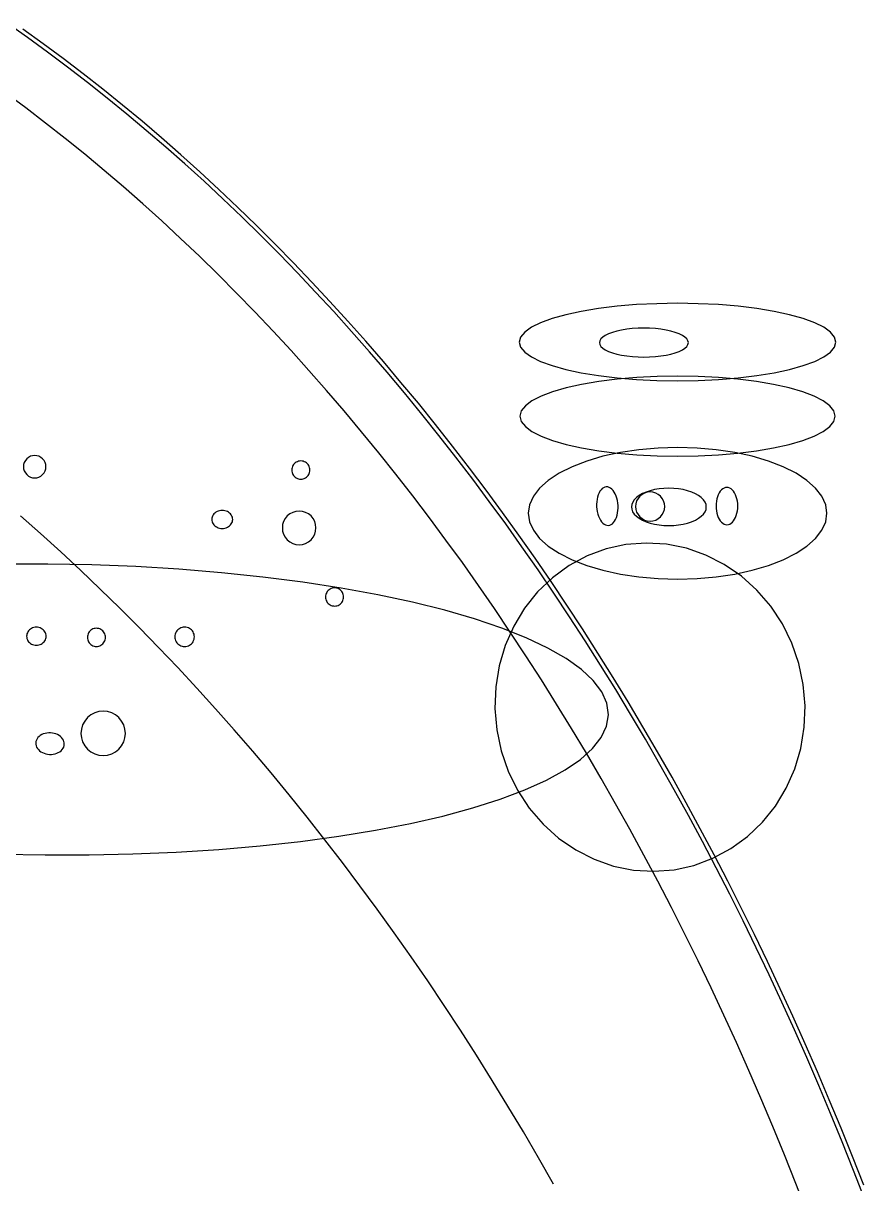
# Model space of a CAD drawing. Extents: x -1 to 217, y -22 to 302.
# Drawn here: x 155.1 to 202.6, y 220.4 to 286.1 of the extents above; entities that cross this region are included whole.
import ezdxf

# ---------------------------------------------------------------- set-up
doc = ezdxf.new("R2010")
doc.units = 0

msp = doc.modelspace()

# ---------------------------------------------------------------- linework, layer by layer
at = {"layer": 'CIRCLES'}
for p, q in [((155.174, 261.338), (155.115, 261.228)), ((155.253, 261.434), (155.174, 261.338)), ((155.349, 261.513), (155.253, 261.434)), ((155.459, 261.572), (155.349, 261.513)), ((155.578, 261.608), (155.459, 261.572)), ((155.702, 261.62), (155.578, 261.608)), ((155.826, 261.608), (155.702, 261.62)), ((155.945, 261.572), (155.826, 261.608)), ((156.055, 261.513), (155.945, 261.572)), ((156.151, 261.434), (156.055, 261.513)), ((156.23, 261.338), (156.151, 261.434)), ((156.289, 261.228), (156.23, 261.338)), ((155.079, 261.109), (155.067, 260.985)), ((155.067, 260.985), (155.079, 260.861)), ((155.115, 261.228), (155.079, 261.109)), ((155.079, 260.861), (155.115, 260.742)), ((155.115, 260.742), (155.174, 260.632)), ((155.174, 260.632), (155.253, 260.536)), ((156.151, 260.536), (156.23, 260.632)), ((156.23, 260.632), (156.289, 260.742)), ((156.325, 261.109), (156.289, 261.228)), ((156.289, 260.742), (156.325, 260.861)), ((156.337, 260.985), (156.325, 261.109)), ((156.325, 260.861), (156.337, 260.985)), ((155.253, 260.536), (155.349, 260.457)), ((155.349, 260.457), (155.459, 260.398)), ((155.459, 260.398), (155.578, 260.362)), ((155.578, 260.362), (155.702, 260.35)), ((155.702, 260.35), (155.826, 260.362)), ((155.826, 260.362), (155.945, 260.398)), ((155.945, 260.398), (156.055, 260.457)), ((156.055, 260.457), (156.151, 260.536)), ((189.918, 259.313), (189.815, 259.188)), ((190.042, 259.416), (189.918, 259.313)), ((190.185, 259.492), (190.042, 259.416)), ((190.339, 259.539), (190.185, 259.492)), ((190.5, 259.554), (190.339, 259.539)), ((190.661, 259.539), (190.5, 259.554)), ((190.815, 259.492), (190.661, 259.539)), ((190.958, 259.416), (190.815, 259.492)), ((191.082, 259.313), (190.958, 259.416)), ((191.185, 259.188), (191.082, 259.313)), ((189.692, 258.891), (189.676, 258.731)), ((189.676, 258.731), (189.692, 258.57)), ((189.739, 259.046), (189.692, 258.891)), ((189.815, 259.188), (189.739, 259.046)), ((191.261, 259.046), (191.185, 259.188)), ((191.308, 258.891), (191.261, 259.046)), ((191.324, 258.731), (191.308, 258.891)), ((191.308, 258.57), (191.324, 258.731)), ((169.865, 258.053), (169.777, 257.888)), ((169.983, 258.197), (169.865, 258.053)), ((170.128, 258.315), (169.983, 258.197)), ((170.292, 258.403), (170.128, 258.315)), ((170.471, 258.457), (170.292, 258.403)), ((170.656, 258.476), (170.471, 258.457)), ((170.842, 258.457), (170.656, 258.476)), ((171.02, 258.403), (170.842, 258.457)), ((171.185, 258.315), (171.02, 258.403)), ((171.329, 258.197), (171.185, 258.315)), ((171.447, 258.053), (171.329, 258.197)), ((171.535, 257.888), (171.447, 258.053)), ((189.692, 258.57), (189.739, 258.416)), ((189.739, 258.416), (189.815, 258.273)), ((189.815, 258.273), (189.918, 258.148)), ((189.918, 258.148), (190.042, 258.046)), ((190.042, 258.046), (190.185, 257.97)), ((190.185, 257.97), (190.339, 257.923)), ((190.661, 257.923), (190.815, 257.97)), ((190.815, 257.97), (190.958, 258.046)), ((190.958, 258.046), (191.082, 258.148)), ((191.082, 258.148), (191.185, 258.273)), ((191.185, 258.273), (191.261, 258.416)), ((191.261, 258.416), (191.308, 258.57)), ((169.723, 257.71), (169.705, 257.524)), ((169.705, 257.524), (169.723, 257.339)), ((169.777, 257.888), (169.723, 257.71)), ((169.723, 257.339), (169.777, 257.16)), ((171.589, 257.71), (171.535, 257.888)), ((171.535, 257.16), (171.589, 257.339)), ((171.608, 257.524), (171.589, 257.71)), ((171.589, 257.339), (171.608, 257.524)), ((190.339, 257.923), (190.5, 257.907)), ((190.5, 257.907), (190.661, 257.923)), ((169.777, 257.16), (169.865, 256.996)), ((169.865, 256.996), (169.983, 256.851)), ((169.983, 256.851), (170.128, 256.733)), ((170.128, 256.733), (170.292, 256.645)), ((170.292, 256.645), (170.471, 256.591)), ((170.842, 256.591), (171.02, 256.645)), ((171.02, 256.645), (171.185, 256.733)), ((171.185, 256.733), (171.329, 256.851)), ((171.329, 256.851), (171.447, 256.996)), ((171.447, 256.996), (171.535, 257.16)), ((170.471, 256.591), (170.656, 256.573)), ((170.656, 256.573), (170.842, 256.591)), ((158.878, 246.948), (158.687, 246.792)), ((159.095, 247.064), (158.878, 246.948)), ((159.33, 247.136), (159.095, 247.064)), ((159.576, 247.16), (159.33, 247.136)), ((159.821, 247.136), (159.576, 247.16)), ((160.056, 247.064), (159.821, 247.136)), ((160.273, 246.948), (160.056, 247.064)), ((160.464, 246.792), (160.273, 246.948)), ((158.344, 246.149), (158.319, 245.904)), ((158.415, 246.384), (158.344, 246.149)), ((158.531, 246.602), (158.415, 246.384)), ((158.687, 246.792), (158.531, 246.602)), ((160.62, 246.602), (160.464, 246.792)), ((160.736, 246.384), (160.62, 246.602)), ((160.807, 246.149), (160.736, 246.384)), ((160.832, 245.904), (160.807, 246.149)), ((158.319, 245.904), (158.344, 245.659)), ((158.344, 245.659), (158.415, 245.423)), ((160.736, 245.423), (160.807, 245.659)), ((160.807, 245.659), (160.832, 245.904)), ((158.415, 245.423), (158.531, 245.206)), ((158.531, 245.206), (158.687, 245.016)), ((158.687, 245.016), (158.878, 244.859)), ((158.878, 244.859), (159.095, 244.743)), ((160.056, 244.743), (160.273, 244.859)), ((160.273, 244.859), (160.464, 245.016)), ((160.464, 245.016), (160.62, 245.206)), ((160.62, 245.206), (160.736, 245.423)), ((159.095, 244.743), (159.33, 244.672)), ((159.33, 244.672), (159.576, 244.648)), ((159.576, 244.648), (159.821, 244.672)), ((159.821, 244.672), (160.056, 244.743))]:
    msp.add_line(p, q, dxfattribs=at)
at = {"layer": 'ELLIPSES'}
for p, q in [((155.296, 285.259), (154.153, 286.066)), ((156.18, 284.909), (155.041, 285.729)), ((156.433, 284.432), (155.296, 285.259)), ((157.312, 284.069), (156.18, 284.909)), ((157.563, 283.586), (156.433, 284.432)), ((158.437, 283.21), (157.312, 284.069)), ((158.686, 282.72), (157.563, 283.586)), ((159.556, 282.331), (158.437, 283.21)), ((159.802, 281.835), (158.686, 282.72)), ((160.668, 281.434), (159.556, 282.331)), ((155.193, 281.274), (154.066, 282.108)), ((160.912, 280.931), (159.802, 281.835)), ((156.313, 280.421), (155.193, 281.274)), ((161.773, 280.517), (160.668, 281.434)), ((162.014, 280.007), (160.912, 280.931)), ((157.427, 279.547), (156.313, 280.421)), ((162.871, 279.581), (161.773, 280.517)), ((163.109, 279.065), (162.014, 280.007)), ((158.534, 278.653), (157.427, 279.547)), ((163.961, 278.627), (162.871, 279.581)), ((164.196, 278.104), (163.109, 279.065)), ((159.633, 277.74), (158.534, 278.653)), ((165.043, 277.653), (163.961, 278.627)), ((160.725, 276.807), (159.633, 277.74)), ((165.276, 277.124), (164.196, 278.104)), ((166.118, 276.662), (165.043, 277.653)), ((166.348, 276.126), (165.276, 277.124)), ((161.81, 275.855), (160.725, 276.807)), ((167.185, 275.652), (166.118, 276.662)), ((162.887, 274.883), (161.81, 275.855)), ((167.413, 275.109), (166.348, 276.126)), ((168.245, 274.623), (167.185, 275.652)), ((168.469, 274.074), (167.413, 275.109)), ((163.956, 273.893), (162.887, 274.883)), ((169.296, 273.577), (168.245, 274.623)), ((165.017, 272.883), (163.956, 273.893)), ((169.517, 273.021), (168.469, 274.074)), ((170.338, 272.512), (169.296, 273.577)), ((166.07, 271.854), (165.017, 272.883)), ((170.557, 271.95), (169.517, 273.021)), ((171.373, 271.43), (170.338, 272.512)), ((167.115, 270.807), (166.07, 271.854)), ((171.588, 270.861), (170.557, 271.95)), ((172.399, 270.33), (171.373, 271.43)), ((168.151, 269.741), (167.115, 270.807)), ((172.611, 269.754), (171.588, 270.861)), ((173.416, 269.212), (172.399, 270.33)), ((186.606, 269.771), (185.725, 269.582)), ((187.579, 269.93), (186.606, 269.771)), ((188.63, 270.057), (187.579, 269.93)), ((189.739, 270.149), (188.63, 270.057)), ((190.887, 270.205), (189.739, 270.149)), ((192.056, 270.224), (190.887, 270.205)), ((193.224, 270.205), (192.056, 270.224)), ((194.373, 270.149), (193.224, 270.205)), ((195.482, 270.057), (194.373, 270.149)), ((196.532, 269.93), (195.482, 270.057)), ((197.506, 269.771), (196.532, 269.93)), ((198.386, 269.582), (197.506, 269.771)), ((169.179, 268.657), (168.151, 269.741)), ((173.625, 268.63), (172.611, 269.754)), ((174.424, 268.077), (173.416, 269.212)), ((184.303, 269.129), (183.785, 268.872)), ((184.953, 269.367), (184.303, 269.129)), ((185.725, 269.582), (184.953, 269.367)), ((199.158, 269.367), (198.386, 269.582)), ((199.809, 269.129), (199.158, 269.367)), ((200.327, 268.872), (199.809, 269.129)), ((170.199, 267.554), (169.179, 268.657)), ((174.63, 267.488), (173.625, 268.63)), ((183.408, 268.6), (183.18, 268.319)), ((183.785, 268.872), (183.408, 268.6)), ((188.149, 268.5), (187.966, 268.411)), ((188.366, 268.58), (188.149, 268.5)), ((188.614, 268.651), (188.366, 268.58)), ((188.887, 268.71), (188.614, 268.651)), ((189.183, 268.757), (188.887, 268.71)), ((189.494, 268.792), (189.183, 268.757)), ((189.817, 268.813), (189.494, 268.792)), ((190.146, 268.82), (189.817, 268.813)), ((190.474, 268.813), (190.146, 268.82)), ((190.797, 268.792), (190.474, 268.813)), ((191.109, 268.758), (190.797, 268.792)), ((191.404, 268.711), (191.109, 268.758)), ((191.678, 268.651), (191.404, 268.711)), ((191.925, 268.581), (191.678, 268.651)), ((192.142, 268.5), (191.925, 268.581)), ((192.325, 268.412), (192.142, 268.5)), ((200.703, 268.6), (200.327, 268.872)), ((200.932, 268.319), (200.703, 268.6)), ((175.424, 266.925), (174.424, 268.077)), ((183.18, 268.319), (183.103, 268.034)), ((183.103, 268.034), (183.18, 267.748)), ((187.651, 268.109), (187.629, 268.002)), ((187.629, 268.002), (187.651, 267.895)), ((187.715, 268.214), (187.651, 268.109)), ((187.651, 267.895), (187.715, 267.79)), ((187.821, 268.315), (187.715, 268.214)), ((187.966, 268.411), (187.821, 268.315)), ((192.471, 268.316), (192.325, 268.412)), ((192.576, 268.214), (192.471, 268.316)), ((192.641, 268.11), (192.576, 268.214)), ((192.577, 267.791), (192.641, 267.896)), ((192.662, 268.003), (192.641, 268.11)), ((192.641, 267.896), (192.662, 268.003)), ((201.008, 268.034), (200.932, 268.319)), ((200.932, 267.748), (201.008, 268.034)), ((171.209, 266.434), (170.199, 267.554)), ((175.626, 266.33), (174.63, 267.488)), ((183.18, 267.748), (183.408, 267.467)), ((183.408, 267.467), (183.785, 267.195)), ((183.785, 267.195), (184.303, 266.938)), ((187.715, 267.79), (187.821, 267.689)), ((187.821, 267.689), (187.967, 267.593)), ((187.967, 267.593), (188.149, 267.504)), ((188.149, 267.504), (188.366, 267.424)), ((188.366, 267.424), (188.614, 267.354)), ((188.614, 267.354), (188.888, 267.294)), ((188.888, 267.294), (189.183, 267.247)), ((189.183, 267.247), (189.495, 267.213)), ((189.495, 267.213), (189.817, 267.192)), ((189.817, 267.192), (190.146, 267.185)), ((190.146, 267.185), (190.474, 267.192)), ((190.474, 267.192), (190.797, 267.213)), ((190.797, 267.213), (191.109, 267.247)), ((191.109, 267.247), (191.404, 267.295)), ((191.404, 267.295), (191.678, 267.354)), ((191.678, 267.354), (191.925, 267.425)), ((191.925, 267.425), (192.142, 267.505)), ((192.142, 267.505), (192.325, 267.594)), ((192.325, 267.594), (192.471, 267.69)), ((192.471, 267.69), (192.577, 267.791)), ((199.809, 266.938), (200.327, 267.195)), ((200.327, 267.195), (200.703, 267.467)), ((200.703, 267.467), (200.932, 267.748)), ((176.414, 265.755), (175.424, 266.925)), ((184.303, 266.938), (184.953, 266.7)), ((184.953, 266.7), (185.725, 266.485)), ((198.386, 266.485), (199.158, 266.7)), ((199.158, 266.7), (199.809, 266.938)), ((172.211, 265.295), (171.209, 266.434)), ((176.613, 265.154), (175.626, 266.33)), ((185.725, 266.485), (186.606, 266.296)), ((186.606, 266.296), (187.579, 266.137)), ((187.579, 266.137), (188.63, 266.01)), ((188.644, 265.934), (187.599, 265.803)), ((188.63, 266.01), (189.739, 265.918)), ((189.749, 266.029), (188.644, 265.934)), ((189.739, 265.918), (190.887, 265.862)), ((190.892, 266.087), (189.749, 266.029)), ((190.887, 265.862), (192.056, 265.843)), ((192.056, 266.106), (190.892, 266.087)), ((193.219, 266.087), (192.056, 266.106)), ((192.056, 265.843), (193.224, 265.862)), ((194.363, 266.029), (193.219, 266.087)), ((193.224, 265.862), (194.373, 265.918)), ((195.467, 265.934), (194.363, 266.029)), ((194.373, 265.918), (195.482, 266.01)), ((196.513, 265.803), (195.467, 265.934)), ((195.482, 266.01), (196.532, 266.137)), ((196.532, 266.137), (197.506, 266.296)), ((197.506, 266.296), (198.386, 266.485)), ((173.203, 264.139), (172.211, 265.295)), ((177.395, 264.569), (176.414, 265.755)), ((184.984, 265.221), (184.336, 264.974)), ((185.752, 265.443), (184.984, 265.221)), ((186.629, 265.638), (185.752, 265.443)), ((187.599, 265.803), (186.629, 265.638)), ((197.482, 265.638), (196.513, 265.803)), ((198.359, 265.443), (197.482, 265.638)), ((199.128, 265.221), (198.359, 265.443)), ((199.776, 264.974), (199.128, 265.221)), ((177.59, 263.961), (176.613, 265.154)), ((178.367, 263.366), (177.395, 264.569)), ((183.82, 264.709), (183.445, 264.428)), ((184.336, 264.974), (183.82, 264.709)), ((200.291, 264.709), (199.776, 264.974)), ((200.666, 264.428), (200.291, 264.709)), ((174.186, 262.965), (173.203, 264.139)), ((178.559, 262.751), (177.59, 263.961)), ((183.218, 264.138), (183.142, 263.843)), ((183.445, 264.428), (183.218, 264.138)), ((200.894, 264.138), (200.666, 264.428)), ((200.97, 263.843), (200.894, 264.138)), ((179.329, 262.146), (178.367, 263.366)), ((183.142, 263.843), (183.218, 263.547)), ((183.218, 263.547), (183.445, 263.257)), ((183.445, 263.257), (183.82, 262.976)), ((200.291, 262.976), (200.666, 263.257)), ((200.666, 263.257), (200.894, 263.547)), ((200.894, 263.547), (200.97, 263.843)), ((175.16, 261.773), (174.186, 262.965)), ((179.517, 261.525), (178.559, 262.751)), ((183.82, 262.976), (184.336, 262.711)), ((184.336, 262.711), (184.984, 262.464)), ((199.128, 262.464), (199.776, 262.711)), ((199.776, 262.711), (200.291, 262.976)), ((180.282, 260.91), (179.329, 262.146)), ((184.984, 262.464), (185.752, 262.242)), ((185.752, 262.242), (186.629, 262.047)), ((186.629, 262.047), (187.599, 261.882)), ((189.87, 261.942), (188.824, 261.786)), ((190.954, 262.037), (189.87, 261.942)), ((192.056, 262.069), (190.954, 262.037)), ((193.158, 262.037), (192.056, 262.069)), ((194.241, 261.942), (193.158, 262.037)), ((195.287, 261.786), (194.241, 261.942)), ((196.513, 261.882), (197.482, 262.047)), ((197.482, 262.047), (198.359, 262.242)), ((198.359, 262.242), (199.128, 262.464)), ((170.495, 261.239), (170.439, 261.202)), ((170.555, 261.269), (170.495, 261.239)), ((170.619, 261.291), (170.555, 261.269)), ((170.684, 261.304), (170.619, 261.291)), ((170.751, 261.308), (170.684, 261.304)), ((170.819, 261.304), (170.751, 261.308)), ((170.884, 261.291), (170.819, 261.304)), ((170.948, 261.269), (170.884, 261.291)), ((171.008, 261.239), (170.948, 261.269)), ((171.064, 261.202), (171.008, 261.239)), ((176.124, 260.564), (175.16, 261.773)), ((180.467, 260.282), (179.517, 261.525)), ((186.915, 261.301), (186.085, 260.98)), ((187.834, 261.571), (186.915, 261.301)), ((187.599, 261.882), (188.644, 261.751)), ((188.824, 261.786), (187.834, 261.571)), ((188.644, 261.751), (189.749, 261.656)), ((189.749, 261.656), (190.892, 261.598)), ((190.892, 261.598), (192.056, 261.579)), ((192.056, 261.579), (193.219, 261.598)), ((193.219, 261.598), (194.363, 261.656)), ((194.363, 261.656), (195.467, 261.751)), ((196.278, 261.571), (195.287, 261.786)), ((195.467, 261.751), (196.513, 261.882)), ((197.196, 261.301), (196.278, 261.571)), ((198.027, 260.98), (197.196, 261.301)), ((170.242, 260.862), (170.238, 260.795)), ((170.238, 260.795), (170.242, 260.727)), ((170.255, 260.927), (170.242, 260.862)), ((170.242, 260.727), (170.255, 260.662)), ((170.277, 260.991), (170.255, 260.927)), ((170.255, 260.662), (170.277, 260.598)), ((170.307, 261.051), (170.277, 260.991)), ((170.277, 260.598), (170.307, 260.538)), ((170.344, 261.107), (170.307, 261.051)), ((170.388, 261.158), (170.344, 261.107)), ((170.439, 261.202), (170.388, 261.158)), ((171.115, 261.158), (171.064, 261.202)), ((171.159, 261.107), (171.115, 261.158)), ((171.196, 261.051), (171.159, 261.107)), ((171.226, 260.991), (171.196, 261.051)), ((171.196, 260.538), (171.226, 260.598)), ((171.248, 260.927), (171.226, 260.991)), ((171.226, 260.598), (171.248, 260.662)), ((171.261, 260.862), (171.248, 260.927)), ((171.248, 260.662), (171.261, 260.727)), ((171.265, 260.795), (171.261, 260.862)), ((171.261, 260.727), (171.265, 260.795)), ((181.225, 259.657), (180.282, 260.91)), ((185.357, 260.614), (184.743, 260.209)), ((186.085, 260.98), (185.357, 260.614)), ((198.755, 260.614), (198.027, 260.98)), ((199.369, 260.209), (198.755, 260.614)), ((170.307, 260.538), (170.344, 260.482)), ((170.344, 260.482), (170.388, 260.431)), ((170.388, 260.431), (170.439, 260.387)), ((170.439, 260.387), (170.495, 260.35)), ((170.495, 260.35), (170.555, 260.32)), ((170.555, 260.32), (170.619, 260.298)), ((170.619, 260.298), (170.684, 260.285)), ((170.684, 260.285), (170.751, 260.281)), ((170.751, 260.281), (170.819, 260.285)), ((170.819, 260.285), (170.884, 260.298)), ((170.884, 260.298), (170.948, 260.32)), ((170.948, 260.32), (171.008, 260.35)), ((171.008, 260.35), (171.064, 260.387)), ((171.064, 260.387), (171.115, 260.431)), ((171.115, 260.431), (171.159, 260.482)), ((171.159, 260.482), (171.196, 260.538)), ((177.079, 259.338), (176.124, 260.564)), ((181.406, 259.023), (180.467, 260.282)), ((184.743, 260.209), (184.254, 259.773)), ((199.857, 259.773), (199.369, 260.209)), ((178.024, 258.095), (177.079, 259.338)), ((182.158, 258.388), (181.225, 259.657)), ((183.899, 259.312), (183.684, 258.835)), ((184.254, 259.773), (183.899, 259.312)), ((187.527, 259.27), (187.498, 259.141)), ((187.565, 259.391), (187.527, 259.27)), ((187.611, 259.501), (187.565, 259.391)), ((187.666, 259.598), (187.611, 259.501)), ((187.728, 259.68), (187.666, 259.598)), ((187.796, 259.747), (187.728, 259.68)), ((187.868, 259.797), (187.796, 259.747)), ((187.945, 259.828), (187.868, 259.797)), ((188.023, 259.842), (187.945, 259.828)), ((188.103, 259.837), (188.023, 259.842)), ((188.182, 259.813), (188.103, 259.837)), ((188.26, 259.771), (188.182, 259.813)), ((188.334, 259.712), (188.26, 259.771)), ((188.404, 259.636), (188.334, 259.712)), ((188.469, 259.546), (188.404, 259.636)), ((188.527, 259.441), (188.469, 259.546)), ((188.577, 259.325), (188.527, 259.441)), ((188.619, 259.2), (188.577, 259.325)), ((189.879, 259.356), (189.725, 259.241)), ((190.062, 259.46), (189.879, 259.356)), ((190.27, 259.551), (190.062, 259.46)), ((190.501, 259.628), (190.27, 259.551)), ((190.749, 259.689), (190.501, 259.628)), ((191.012, 259.734), (190.749, 259.689)), ((191.284, 259.761), (191.012, 259.734)), ((191.56, 259.77), (191.284, 259.761)), ((191.837, 259.761), (191.56, 259.77)), ((192.109, 259.733), (191.837, 259.761)), ((192.371, 259.689), (192.109, 259.733)), ((192.619, 259.628), (192.371, 259.689)), ((192.85, 259.551), (192.619, 259.628)), ((193.058, 259.459), (192.85, 259.551)), ((193.241, 259.355), (193.058, 259.459)), ((193.395, 259.24), (193.241, 259.355)), ((194.308, 259.283), (194.273, 259.159)), ((194.353, 259.397), (194.308, 259.283)), ((194.405, 259.501), (194.353, 259.397)), ((194.466, 259.592), (194.405, 259.501)), ((194.533, 259.668), (194.466, 259.592)), ((194.605, 259.729), (194.533, 259.668)), ((194.681, 259.774), (194.605, 259.729)), ((194.76, 259.801), (194.681, 259.774)), ((194.84, 259.81), (194.76, 259.801)), ((194.92, 259.801), (194.84, 259.81)), ((194.999, 259.774), (194.92, 259.801)), ((195.075, 259.73), (194.999, 259.774)), ((195.147, 259.669), (195.075, 259.73)), ((195.214, 259.593), (195.147, 259.669)), ((195.275, 259.502), (195.214, 259.593)), ((195.328, 259.398), (195.275, 259.502)), ((195.373, 259.284), (195.328, 259.398)), ((195.409, 259.16), (195.373, 259.284)), ((200.212, 259.312), (199.857, 259.773)), ((200.428, 258.835), (200.212, 259.312)), ((182.335, 257.748), (181.406, 259.023)), ((183.684, 258.835), (183.612, 258.35)), ((187.48, 259.005), (187.472, 258.864)), ((187.472, 258.864), (187.474, 258.722)), ((187.474, 258.722), (187.487, 258.58)), ((187.498, 259.141), (187.48, 259.005)), ((188.651, 259.066), (188.619, 259.2)), ((188.674, 258.927), (188.651, 259.066)), ((188.687, 258.786), (188.674, 258.927)), ((188.681, 258.503), (188.689, 258.643)), ((188.689, 258.643), (188.687, 258.786)), ((189.459, 258.851), (189.441, 258.712)), ((189.441, 258.712), (189.459, 258.574)), ((189.514, 258.986), (189.459, 258.851)), ((189.603, 259.117), (189.514, 258.986)), ((189.725, 259.241), (189.603, 259.117)), ((193.517, 259.116), (193.395, 259.24)), ((193.606, 258.985), (193.517, 259.116)), ((193.66, 258.849), (193.606, 258.985)), ((193.678, 258.711), (193.66, 258.849)), ((193.66, 258.573), (193.678, 258.711)), ((194.231, 258.893), (194.226, 258.756)), ((194.226, 258.756), (194.232, 258.619)), ((194.247, 259.029), (194.231, 258.893)), ((194.232, 258.619), (194.248, 258.483)), ((194.273, 259.159), (194.247, 259.029)), ((195.435, 259.03), (195.409, 259.16)), ((195.451, 258.895), (195.435, 259.03)), ((195.435, 258.485), (195.451, 258.62)), ((195.456, 258.758), (195.451, 258.895)), ((195.451, 258.62), (195.456, 258.758)), ((200.5, 258.35), (200.428, 258.835)), ((156.039, 257.201), (154.899, 258.21)), ((165.72, 258.067), (165.715, 258)), ((165.715, 258), (165.72, 257.934)), ((165.735, 258.133), (165.72, 258.067)), ((165.76, 258.196), (165.735, 258.133)), ((165.794, 258.256), (165.76, 258.196)), ((165.837, 258.312), (165.794, 258.256)), ((165.888, 258.362), (165.837, 258.312)), ((165.946, 258.406), (165.888, 258.362)), ((166.011, 258.444), (165.946, 258.406)), ((166.08, 258.473), (166.011, 258.444)), ((166.153, 258.495), (166.08, 258.473)), ((166.229, 258.508), (166.153, 258.495)), ((166.306, 258.512), (166.229, 258.508)), ((166.384, 258.508), (166.306, 258.512)), ((166.46, 258.495), (166.384, 258.508)), ((166.533, 258.473), (166.46, 258.495)), ((166.602, 258.444), (166.533, 258.473)), ((166.667, 258.406), (166.602, 258.444)), ((166.725, 258.362), (166.667, 258.406)), ((166.776, 258.312), (166.725, 258.362)), ((166.819, 258.256), (166.776, 258.312)), ((166.853, 258.196), (166.819, 258.256)), ((166.878, 258.133), (166.853, 258.196)), ((166.893, 258.067), (166.878, 258.133)), ((166.898, 258), (166.893, 258.067)), ((166.893, 257.934), (166.898, 258)), ((178.958, 256.836), (178.024, 258.095)), ((183.082, 257.104), (182.158, 258.388)), ((183.612, 258.35), (183.684, 257.864)), ((187.487, 258.58), (187.509, 258.442)), ((187.509, 258.442), (187.542, 258.308)), ((187.542, 258.308), (187.584, 258.183)), ((187.584, 258.183), (187.634, 258.067)), ((187.634, 258.067), (187.692, 257.962)), ((187.692, 257.962), (187.756, 257.872)), ((188.495, 257.91), (188.549, 258.007)), ((188.549, 258.007), (188.596, 258.117)), ((188.596, 258.117), (188.634, 258.238)), ((188.634, 258.238), (188.662, 258.367)), ((188.662, 258.367), (188.681, 258.503)), ((189.459, 258.574), (189.513, 258.439)), ((189.513, 258.439), (189.602, 258.308)), ((189.602, 258.308), (189.725, 258.183)), ((189.725, 258.183), (189.879, 258.068)), ((189.879, 258.068), (190.062, 257.964)), ((190.062, 257.964), (190.27, 257.873)), ((192.849, 257.872), (193.058, 257.963)), ((193.058, 257.963), (193.24, 258.067)), ((193.24, 258.067), (193.394, 258.182)), ((193.394, 258.182), (193.517, 258.306)), ((193.517, 258.306), (193.606, 258.437)), ((193.606, 258.437), (193.66, 258.573)), ((194.248, 258.483), (194.274, 258.353)), ((194.274, 258.353), (194.309, 258.23)), ((194.309, 258.23), (194.354, 258.115)), ((194.354, 258.115), (194.407, 258.012)), ((194.407, 258.012), (194.468, 257.921)), ((195.216, 257.922), (195.277, 258.013)), ((195.277, 258.013), (195.33, 258.116)), ((195.33, 258.116), (195.374, 258.231)), ((195.374, 258.231), (195.41, 258.355)), ((195.41, 258.355), (195.435, 258.485)), ((200.428, 257.864), (200.5, 258.35)), ((165.72, 257.934), (165.735, 257.868)), ((165.735, 257.868), (165.76, 257.805)), ((165.76, 257.805), (165.794, 257.745)), ((165.794, 257.745), (165.837, 257.689)), ((165.837, 257.689), (165.888, 257.639)), ((165.888, 257.639), (165.946, 257.595)), ((165.946, 257.595), (166.011, 257.557)), ((166.011, 257.557), (166.08, 257.528)), ((166.08, 257.528), (166.153, 257.506)), ((166.153, 257.506), (166.229, 257.493)), ((166.229, 257.493), (166.306, 257.489)), ((166.306, 257.489), (166.384, 257.493)), ((166.384, 257.493), (166.46, 257.506)), ((166.46, 257.506), (166.533, 257.528)), ((166.533, 257.528), (166.602, 257.557)), ((166.602, 257.557), (166.667, 257.595)), ((166.667, 257.595), (166.725, 257.639)), ((166.725, 257.639), (166.776, 257.689)), ((166.776, 257.689), (166.819, 257.745)), ((166.819, 257.745), (166.853, 257.805)), ((166.853, 257.805), (166.878, 257.868)), ((166.878, 257.868), (166.893, 257.934)), ((183.255, 256.457), (182.335, 257.748)), ((183.684, 257.864), (183.899, 257.387)), ((183.899, 257.387), (184.254, 256.926)), ((187.756, 257.872), (187.826, 257.796)), ((187.826, 257.796), (187.901, 257.737)), ((187.901, 257.737), (187.978, 257.695)), ((187.978, 257.695), (188.058, 257.671)), ((188.058, 257.671), (188.137, 257.666)), ((188.137, 257.666), (188.216, 257.68)), ((188.216, 257.68), (188.292, 257.711)), ((188.292, 257.711), (188.365, 257.761)), ((188.365, 257.761), (188.433, 257.828)), ((188.433, 257.828), (188.495, 257.91)), ((190.27, 257.873), (190.5, 257.796)), ((190.5, 257.796), (190.749, 257.735)), ((190.749, 257.735), (191.011, 257.69)), ((191.011, 257.69), (191.283, 257.663)), ((191.283, 257.663), (191.56, 257.654)), ((191.56, 257.654), (191.836, 257.663)), ((191.836, 257.663), (192.108, 257.69)), ((192.108, 257.69), (192.37, 257.734)), ((192.37, 257.734), (192.619, 257.795)), ((192.619, 257.795), (192.849, 257.872)), ((194.468, 257.921), (194.535, 257.845)), ((194.535, 257.845), (194.607, 257.784)), ((194.607, 257.784), (194.683, 257.74)), ((194.683, 257.74), (194.762, 257.713)), ((194.762, 257.713), (194.842, 257.704)), ((194.842, 257.704), (194.923, 257.713)), ((194.923, 257.713), (195.002, 257.74)), ((195.002, 257.74), (195.078, 257.784)), ((195.078, 257.784), (195.15, 257.845)), ((195.15, 257.845), (195.216, 257.922)), ((199.857, 256.926), (200.212, 257.387)), ((200.212, 257.387), (200.428, 257.864)), ((157.172, 256.174), (156.039, 257.201)), ((179.883, 255.56), (178.958, 256.836)), ((183.995, 255.803), (183.082, 257.104)), ((184.254, 256.926), (184.743, 256.49)), ((190.274, 256.669), (189.132, 256.58)), ((191.421, 256.599), (190.274, 256.669)), ((199.369, 256.49), (199.857, 256.926)), ((158.296, 255.128), (157.172, 256.174)), ((184.164, 255.15), (183.255, 256.457)), ((184.743, 256.49), (185.357, 256.086)), ((185.357, 256.086), (186.085, 255.72)), ((188.012, 256.334), (186.935, 255.935)), ((189.132, 256.58), (188.012, 256.334)), ((192.551, 256.371), (191.421, 256.599)), ((193.647, 255.99), (192.551, 256.371)), ((194.688, 255.461), (193.647, 255.99)), ((198.027, 255.72), (198.755, 256.086)), ((198.755, 256.086), (199.369, 256.49)), ((156.442, 255.481), (153.949, 255.478)), ((158.935, 255.432), (156.442, 255.481)), ((161.412, 255.333), (158.935, 255.432)), ((163.859, 255.184), (161.412, 255.333)), ((180.798, 254.267), (179.883, 255.56)), ((184.898, 254.487), (183.995, 255.803)), ((185.919, 255.389), (184.982, 254.707)), ((186.935, 255.935), (185.919, 255.389)), ((186.085, 255.72), (186.915, 255.399)), ((186.915, 255.399), (187.834, 255.129)), ((195.658, 254.794), (194.688, 255.461)), ((196.278, 255.129), (197.196, 255.399)), ((197.196, 255.399), (198.027, 255.72)), ((159.412, 254.063), (158.296, 255.128)), ((166.258, 254.986), (163.859, 255.184)), ((168.597, 254.741), (166.258, 254.986)), ((170.861, 254.449), (168.597, 254.741)), ((184.982, 254.707), (184.138, 253.899)), ((185.063, 253.828), (184.164, 255.15)), ((187.834, 255.129), (188.824, 254.913)), ((188.824, 254.913), (189.87, 254.757)), ((189.87, 254.757), (190.954, 254.662)), ((193.158, 254.662), (194.241, 254.757)), ((194.241, 254.757), (195.287, 254.913)), ((195.287, 254.913), (196.278, 255.129)), ((196.539, 254.001), (195.658, 254.794)), ((160.52, 252.98), (159.412, 254.063)), ((173.035, 254.113), (170.861, 254.449)), ((172.344, 254.027), (172.293, 253.982)), ((172.4, 254.064), (172.344, 254.027)), ((172.46, 254.094), (172.4, 254.064)), ((172.524, 254.115), (172.46, 254.094)), ((172.589, 254.128), (172.524, 254.115)), ((172.656, 254.133), (172.589, 254.128)), ((172.724, 254.128), (172.656, 254.133)), ((172.789, 254.115), (172.724, 254.128)), ((172.853, 254.094), (172.789, 254.115)), ((172.913, 254.064), (172.853, 254.094)), ((172.969, 254.027), (172.913, 254.064)), ((173.02, 253.982), (172.969, 254.027)), ((175.106, 253.735), (173.035, 254.113)), ((181.702, 252.958), (180.798, 254.267)), ((185.79, 253.156), (184.898, 254.487)), ((190.954, 254.662), (192.056, 254.63)), ((192.056, 254.63), (193.158, 254.662)), ((172.147, 253.686), (172.143, 253.619)), ((172.143, 253.619), (172.147, 253.552)), ((172.16, 253.752), (172.147, 253.686)), ((172.147, 253.552), (172.16, 253.486)), ((172.182, 253.816), (172.16, 253.752)), ((172.16, 253.486), (172.182, 253.422)), ((172.212, 253.876), (172.182, 253.816)), ((172.182, 253.422), (172.212, 253.362)), ((172.249, 253.932), (172.212, 253.876)), ((172.212, 253.362), (172.249, 253.306)), ((172.293, 253.982), (172.249, 253.932)), ((173.064, 253.932), (173.02, 253.982)), ((173.101, 253.876), (173.064, 253.932)), ((173.064, 253.306), (173.101, 253.362)), ((173.131, 253.816), (173.101, 253.876)), ((173.101, 253.362), (173.131, 253.422)), ((173.153, 253.752), (173.131, 253.816)), ((173.131, 253.422), (173.153, 253.486)), ((173.166, 253.686), (173.153, 253.752)), ((173.153, 253.486), (173.166, 253.552)), ((173.17, 253.619), (173.166, 253.686)), ((173.166, 253.552), (173.17, 253.619)), ((177.062, 253.317), (175.106, 253.735)), ((184.138, 253.899), (183.403, 252.98)), ((185.951, 252.49), (185.063, 253.828)), ((197.317, 253.094), (196.539, 254.001)), ((161.62, 251.878), (160.52, 252.98)), ((172.249, 253.306), (172.293, 253.256)), ((172.293, 253.256), (172.344, 253.211)), ((172.344, 253.211), (172.4, 253.174)), ((172.4, 253.174), (172.46, 253.144)), ((172.46, 253.144), (172.524, 253.123)), ((172.524, 253.123), (172.589, 253.11)), ((172.589, 253.11), (172.656, 253.105)), ((172.656, 253.105), (172.724, 253.11)), ((172.724, 253.11), (172.789, 253.123)), ((172.789, 253.123), (172.853, 253.144)), ((172.853, 253.144), (172.913, 253.174)), ((172.913, 253.174), (172.969, 253.211)), ((172.969, 253.211), (173.02, 253.256)), ((173.02, 253.256), (173.064, 253.306)), ((178.89, 252.862), (177.062, 253.317)), ((180.579, 252.372), (178.89, 252.862)), ((182.596, 251.633), (181.702, 252.958)), ((183.403, 252.98), (182.79, 251.965)), ((186.672, 251.809), (185.79, 253.156)), ((197.978, 252.09), (197.317, 253.094)), ((182.119, 251.85), (180.579, 252.372)), ((186.829, 251.137), (185.951, 252.49)), ((198.511, 251.005), (197.978, 252.09)), ((155.249, 251.463), (155.245, 251.397)), ((155.245, 251.397), (155.249, 251.33)), ((155.264, 251.529), (155.249, 251.463)), ((155.287, 251.593), (155.264, 251.529)), ((155.319, 251.653), (155.287, 251.593)), ((155.359, 251.709), (155.319, 251.653)), ((155.407, 251.759), (155.359, 251.709)), ((155.461, 251.803), (155.407, 251.759)), ((155.521, 251.84), (155.461, 251.803)), ((155.586, 251.87), (155.521, 251.84)), ((155.654, 251.892), (155.586, 251.87)), ((155.725, 251.905), (155.654, 251.892)), ((155.797, 251.909), (155.725, 251.905)), ((155.869, 251.905), (155.797, 251.909)), ((155.94, 251.892), (155.869, 251.905)), ((156.009, 251.87), (155.94, 251.892)), ((156.073, 251.84), (156.009, 251.87)), ((156.134, 251.803), (156.073, 251.84)), ((156.188, 251.759), (156.134, 251.803)), ((156.236, 251.709), (156.188, 251.759)), ((156.276, 251.653), (156.236, 251.709)), ((156.308, 251.593), (156.276, 251.653)), ((156.331, 251.529), (156.308, 251.593)), ((156.345, 251.463), (156.331, 251.529)), ((156.35, 251.397), (156.345, 251.463)), ((156.345, 251.33), (156.35, 251.397)), ((158.685, 251.4), (158.681, 251.333)), ((158.698, 251.466), (158.685, 251.4)), ((158.72, 251.53), (158.698, 251.466)), ((158.75, 251.59), (158.72, 251.53)), ((158.787, 251.646), (158.75, 251.59)), ((158.831, 251.696), (158.787, 251.646)), ((158.882, 251.741), (158.831, 251.696)), ((158.938, 251.778), (158.882, 251.741)), ((158.998, 251.808), (158.938, 251.778)), ((159.062, 251.829), (158.998, 251.808)), ((159.127, 251.842), (159.062, 251.829)), ((159.195, 251.847), (159.127, 251.842)), ((159.262, 251.842), (159.195, 251.847)), ((159.327, 251.829), (159.262, 251.842)), ((159.391, 251.808), (159.327, 251.829)), ((159.451, 251.778), (159.391, 251.808)), ((159.507, 251.741), (159.451, 251.778)), ((159.558, 251.696), (159.507, 251.741)), ((159.602, 251.646), (159.558, 251.696)), ((159.639, 251.59), (159.602, 251.646)), ((159.669, 251.53), (159.639, 251.59)), ((159.691, 251.466), (159.669, 251.53)), ((159.704, 251.4), (159.691, 251.466)), ((159.708, 251.333), (159.704, 251.4)), ((162.711, 250.758), (161.62, 251.878)), ((163.633, 251.437), (163.628, 251.365)), ((163.647, 251.507), (163.633, 251.437)), ((163.67, 251.576), (163.647, 251.507)), ((163.702, 251.64), (163.67, 251.576)), ((163.742, 251.7), (163.702, 251.64)), ((163.789, 251.755), (163.742, 251.7)), ((163.844, 251.802), (163.789, 251.755)), ((163.904, 251.842), (163.844, 251.802)), ((163.968, 251.874), (163.904, 251.842)), ((164.037, 251.897), (163.968, 251.874)), ((164.107, 251.911), (164.037, 251.897)), ((164.179, 251.916), (164.107, 251.911)), ((164.251, 251.911), (164.179, 251.916)), ((164.322, 251.897), (164.251, 251.911)), ((164.39, 251.874), (164.322, 251.897)), ((164.455, 251.842), (164.39, 251.874)), ((164.515, 251.802), (164.455, 251.842)), ((164.569, 251.755), (164.515, 251.802)), ((164.617, 251.7), (164.569, 251.755)), ((164.657, 251.64), (164.617, 251.7)), ((164.689, 251.576), (164.657, 251.64)), ((164.712, 251.507), (164.689, 251.576)), ((164.726, 251.437), (164.712, 251.507)), ((164.731, 251.365), (164.726, 251.437)), ((183.5, 251.3), (182.119, 251.85)), ((182.79, 251.965), (182.308, 250.872)), ((183.479, 250.292), (182.596, 251.633)), ((187.544, 250.447), (186.672, 251.809)), ((155.249, 251.33), (155.264, 251.264)), ((155.264, 251.264), (155.287, 251.2)), ((155.287, 251.2), (155.319, 251.14)), ((155.319, 251.14), (155.359, 251.084)), ((155.359, 251.084), (155.407, 251.034)), ((155.407, 251.034), (155.461, 250.99)), ((155.461, 250.99), (155.521, 250.953)), ((155.521, 250.953), (155.586, 250.923)), ((155.586, 250.923), (155.654, 250.901)), ((155.654, 250.901), (155.725, 250.888)), ((155.725, 250.888), (155.797, 250.884)), ((155.797, 250.884), (155.869, 250.888)), ((155.869, 250.888), (155.94, 250.901)), ((155.94, 250.901), (156.009, 250.923)), ((156.009, 250.923), (156.073, 250.953)), ((156.073, 250.953), (156.134, 250.99)), ((156.134, 250.99), (156.188, 251.034)), ((156.188, 251.034), (156.236, 251.084)), ((156.236, 251.084), (156.276, 251.14)), ((156.276, 251.14), (156.308, 251.2)), ((156.308, 251.2), (156.331, 251.264)), ((156.331, 251.264), (156.345, 251.33)), ((158.681, 251.333), (158.685, 251.266)), ((158.685, 251.266), (158.698, 251.2)), ((158.698, 251.2), (158.72, 251.136)), ((158.72, 251.136), (158.75, 251.076)), ((158.75, 251.076), (158.787, 251.02)), ((158.787, 251.02), (158.831, 250.97)), ((158.831, 250.97), (158.882, 250.925)), ((158.882, 250.925), (158.938, 250.888)), ((158.938, 250.888), (158.998, 250.858)), ((158.998, 250.858), (159.062, 250.837)), ((159.062, 250.837), (159.127, 250.824)), ((159.127, 250.824), (159.195, 250.819)), ((159.195, 250.819), (159.262, 250.824)), ((159.262, 250.824), (159.327, 250.837)), ((159.327, 250.837), (159.391, 250.858)), ((159.391, 250.858), (159.451, 250.888)), ((159.451, 250.888), (159.507, 250.925)), ((159.507, 250.925), (159.558, 250.97)), ((159.558, 250.97), (159.602, 251.02)), ((159.602, 251.02), (159.639, 251.076)), ((159.639, 251.076), (159.669, 251.136)), ((159.669, 251.136), (159.691, 251.2)), ((159.691, 251.2), (159.704, 251.266)), ((159.704, 251.266), (159.708, 251.333)), ((163.793, 249.62), (162.711, 250.758)), ((163.628, 251.365), (163.633, 251.293)), ((163.633, 251.293), (163.647, 251.222)), ((163.647, 251.222), (163.67, 251.154)), ((163.67, 251.154), (163.702, 251.089)), ((163.702, 251.089), (163.742, 251.029)), ((163.742, 251.029), (163.789, 250.975)), ((163.789, 250.975), (163.844, 250.927)), ((163.844, 250.927), (163.904, 250.887)), ((163.904, 250.887), (163.968, 250.855)), ((163.968, 250.855), (164.037, 250.832)), ((164.037, 250.832), (164.107, 250.818)), ((164.107, 250.818), (164.179, 250.813)), ((164.179, 250.813), (164.251, 250.818)), ((164.251, 250.818), (164.322, 250.832)), ((164.322, 250.832), (164.39, 250.855)), ((164.39, 250.855), (164.455, 250.887)), ((164.455, 250.887), (164.515, 250.927)), ((164.515, 250.927), (164.569, 250.975)), ((164.569, 250.975), (164.617, 251.029)), ((164.617, 251.029), (164.657, 251.089)), ((164.657, 251.089), (164.689, 251.154)), ((164.689, 251.154), (164.712, 251.222)), ((164.712, 251.222), (164.726, 251.293)), ((164.726, 251.293), (164.731, 251.365)), ((182.308, 250.872), (181.966, 249.719)), ((184.714, 250.725), (183.5, 251.3)), ((187.696, 249.769), (186.829, 251.137)), ((198.906, 249.858), (198.511, 251.005)), ((184.352, 248.936), (183.479, 250.292)), ((185.753, 250.129), (184.714, 250.725)), ((186.611, 249.515), (185.753, 250.129)), ((188.404, 249.071), (187.544, 250.447)), ((164.866, 248.465), (163.793, 249.62)), ((181.966, 249.719), (181.771, 248.526)), ((187.283, 248.887), (186.611, 249.515)), ((188.553, 248.386), (187.696, 249.769)), ((199.158, 248.669), (198.906, 249.858)), ((185.213, 247.564), (184.352, 248.936)), ((187.764, 248.249), (187.283, 248.887)), ((189.254, 247.679), (188.404, 249.071)), ((165.93, 247.291), (164.866, 248.465)), ((181.771, 248.526), (181.724, 247.314)), ((188.051, 247.605), (187.764, 248.249)), ((189.399, 246.989), (188.553, 248.386)), ((199.262, 247.458), (199.158, 248.669)), ((186.064, 246.177), (185.213, 247.564)), ((188.143, 246.958), (188.051, 247.605)), ((190.093, 246.273), (189.254, 247.679)), ((199.215, 246.246), (199.262, 247.458)), ((166.984, 246.1), (165.93, 247.291)), ((181.724, 247.314), (181.828, 246.103)), ((188.039, 246.314), (188.143, 246.958)), ((190.233, 245.577), (189.399, 246.989)), ((186.904, 244.774), (186.064, 246.177)), ((187.74, 245.675), (188.039, 246.314)), ((190.921, 244.853), (190.093, 246.273)), ((199.02, 245.053), (199.215, 246.246)), ((155.798, 245.52), (155.773, 245.442)), ((155.835, 245.593), (155.798, 245.52)), ((155.885, 245.662), (155.835, 245.593)), ((155.947, 245.726), (155.885, 245.662)), ((156.02, 245.782), (155.947, 245.726)), ((156.101, 245.831), (156.02, 245.782)), ((156.191, 245.871), (156.101, 245.831)), ((156.288, 245.902), (156.191, 245.871)), ((156.389, 245.923), (156.288, 245.902)), ((156.493, 245.933), (156.389, 245.923)), ((156.599, 245.934), (156.493, 245.933)), ((156.704, 245.923), (156.599, 245.934)), ((156.806, 245.903), (156.704, 245.923)), ((156.905, 245.873), (156.806, 245.903)), ((156.998, 245.833), (156.905, 245.873)), ((157.084, 245.785), (156.998, 245.833)), ((157.161, 245.728), (157.084, 245.785)), ((157.227, 245.665), (157.161, 245.728)), ((157.283, 245.596), (157.227, 245.665)), ((157.326, 245.523), (157.283, 245.596)), ((157.357, 245.446), (157.326, 245.523)), ((168.029, 244.892), (166.984, 246.1)), ((181.828, 246.103), (182.08, 244.914)), ((187.247, 245.047), (187.74, 245.675)), ((191.057, 244.151), (190.233, 245.577)), ((155.773, 245.442), (155.763, 245.363)), ((155.763, 245.363), (155.766, 245.284)), ((155.766, 245.284), (155.783, 245.205)), ((155.783, 245.205), (155.813, 245.128)), ((155.813, 245.128), (155.857, 245.054)), ((155.857, 245.054), (155.912, 244.985)), ((155.912, 244.985), (155.979, 244.922)), ((155.979, 244.922), (156.056, 244.866)), ((156.056, 244.866), (156.141, 244.817)), ((157.038, 244.819), (157.12, 244.868)), ((157.12, 244.868), (157.192, 244.924)), ((157.192, 244.924), (157.254, 244.988)), ((157.254, 244.988), (157.304, 245.057)), ((157.304, 245.057), (157.342, 245.131)), ((157.342, 245.131), (157.366, 245.208)), ((157.374, 245.367), (157.357, 245.446)), ((157.366, 245.208), (157.377, 245.287)), ((157.377, 245.287), (157.374, 245.367)), ((169.065, 243.666), (168.029, 244.892)), ((182.08, 244.914), (182.475, 243.767)), ((186.564, 244.431), (187.247, 245.047)), ((191.738, 243.419), (190.921, 244.853)), ((198.678, 243.901), (199.02, 245.053)), ((156.141, 244.817), (156.234, 244.778)), ((156.234, 244.778), (156.333, 244.747)), ((156.333, 244.747), (156.436, 244.727)), ((156.436, 244.727), (156.541, 244.717)), ((156.541, 244.717), (156.647, 244.717)), ((156.647, 244.717), (156.751, 244.727)), ((156.751, 244.727), (156.852, 244.748)), ((156.852, 244.748), (156.948, 244.779)), ((156.948, 244.779), (157.038, 244.819)), ((185.695, 243.833), (186.564, 244.431)), ((187.732, 243.357), (186.904, 244.774)), ((170.09, 242.424), (169.065, 243.666)), ((182.475, 243.767), (183.008, 242.683)), ((184.645, 243.257), (185.695, 243.833)), ((191.869, 242.71), (191.057, 244.151)), ((198.196, 242.807), (198.678, 243.901)), ((183.42, 242.704), (184.645, 243.257)), ((188.55, 241.925), (187.732, 243.357)), ((192.543, 241.97), (191.738, 243.419)), ((171.106, 241.165), (170.09, 242.424)), ((182.029, 242.18), (183.42, 242.704)), ((183.008, 242.683), (183.669, 241.678)), ((192.67, 241.256), (191.869, 242.71)), ((197.583, 241.793), (198.196, 242.807)), ((178.781, 241.229), (180.479, 241.688)), ((180.479, 241.688), (182.029, 242.18)), ((183.669, 241.678), (184.447, 240.772)), ((189.355, 240.479), (188.55, 241.925)), ((193.338, 240.508), (192.543, 241.97)), ((196.848, 240.873), (197.583, 241.793)), ((172.111, 239.889), (171.106, 241.165)), ((176.945, 240.808), (178.781, 241.229)), ((193.46, 239.788), (192.67, 241.256)), ((172.904, 240.087), (174.982, 240.426)), ((174.982, 240.426), (176.945, 240.808)), ((184.447, 240.772), (185.328, 239.978)), ((190.15, 239.018), (189.355, 240.479)), ((194.12, 239.033), (193.338, 240.508)), ((196.004, 240.066), (196.848, 240.873)), ((168.455, 239.542), (170.724, 239.792)), ((170.724, 239.792), (172.904, 240.087)), ((173.107, 238.597), (172.111, 239.889)), ((185.328, 239.978), (186.298, 239.311)), ((194.238, 238.306), (193.46, 239.788)), ((195.067, 239.383), (196.004, 240.066)), ((153.796, 239.079), (156.289, 239.03)), ((156.289, 239.03), (158.782, 239.032)), ((158.782, 239.032), (161.261, 239.085)), ((161.261, 239.085), (163.709, 239.188)), ((163.709, 239.188), (166.112, 239.341)), ((166.112, 239.341), (168.455, 239.542)), ((186.298, 239.311), (187.339, 238.783)), ((190.932, 237.544), (190.15, 239.018)), ((194.051, 238.838), (195.067, 239.383)), ((194.891, 237.544), (194.12, 239.033)), ((174.091, 237.289), (173.107, 238.597)), ((187.339, 238.783), (188.435, 238.401)), ((188.435, 238.401), (189.565, 238.174)), ((191.854, 238.193), (192.974, 238.439)), ((192.974, 238.439), (194.051, 238.838)), ((195.004, 236.812), (194.238, 238.306)), ((189.565, 238.174), (190.712, 238.104)), ((190.712, 238.104), (191.854, 238.193)), ((175.066, 235.965), (174.091, 237.289)), ((191.703, 236.055), (190.932, 237.544)), ((195.651, 236.042), (194.891, 237.544)), ((195.759, 235.304), (195.004, 236.812)), ((176.029, 234.625), (175.066, 235.965)), ((192.462, 234.553), (191.703, 236.055)), ((196.398, 234.526), (195.651, 236.042)), ((196.502, 233.783), (195.759, 235.304)), ((176.982, 233.27), (176.029, 234.625)), ((193.209, 233.037), (192.462, 234.553)), ((197.134, 232.999), (196.398, 234.526)), ((197.233, 232.249), (196.502, 233.783)), ((177.924, 231.899), (176.982, 233.27)), ((193.944, 231.508), (193.209, 233.037)), ((197.858, 231.458), (197.134, 232.999)), ((178.854, 230.513), (177.924, 231.899)), ((197.951, 230.703), (197.233, 232.249)), ((194.667, 229.967), (193.944, 231.508)), ((198.569, 229.905), (197.858, 231.458)), ((179.774, 229.112), (178.854, 230.513)), ((198.658, 229.145), (197.951, 230.703)), ((195.377, 228.412), (194.667, 229.967)), ((199.269, 228.341), (198.569, 229.905)), ((180.681, 227.696), (179.774, 229.112)), ((199.352, 227.574), (198.658, 229.145)), ((196.075, 226.845), (195.377, 228.412)), ((199.956, 226.764), (199.269, 228.341)), ((181.578, 226.266), (180.681, 227.696)), ((200.034, 225.992), (199.352, 227.574)), ((196.761, 225.265), (196.075, 226.845)), ((200.631, 225.175), (199.956, 226.764)), ((182.462, 224.821), (181.578, 226.266)), ((200.704, 224.398), (200.034, 225.992)), ((197.433, 223.673), (196.761, 225.265)), ((201.293, 223.575), (200.631, 225.175)), ((183.335, 223.363), (182.462, 224.821)), ((201.361, 222.793), (200.704, 224.398)), ((184.196, 221.89), (183.335, 223.363)), ((198.094, 222.07), (197.433, 223.673)), ((201.943, 221.964), (201.293, 223.575)), ((202.006, 221.176), (201.361, 222.793)), ((185.044, 220.404), (184.196, 221.89)), ((198.741, 220.454), (198.094, 222.07)), ((202.58, 220.342), (201.943, 221.964)), ((202.638, 219.549), (202.006, 221.176)), ((199.376, 218.828), (198.741, 220.454))]:
    msp.add_line(p, q, dxfattribs=at)

doc.saveas('drawing.dxf')
